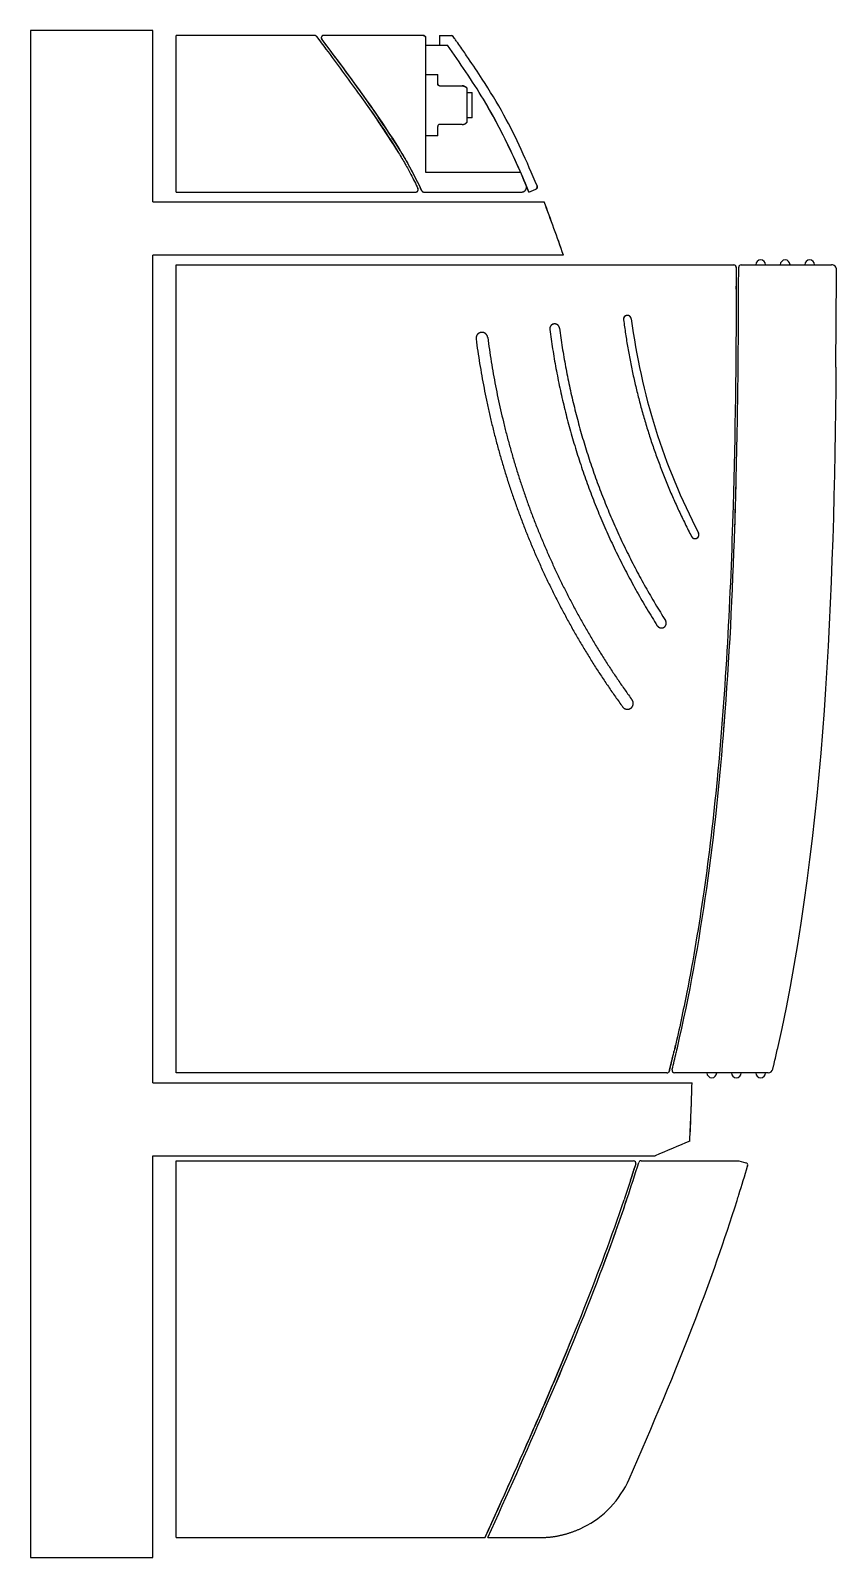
# Model space of a CAD drawing. Header units: inches. Extents: x -115 to 1565, y -604 to 584.
# Drawn here: x 421.5 to 586.3, y -74.9 to 237.1 of the extents above; entities that cross this region are included whole.
import ezdxf

# ---------------------------------------------------------------- set-up
doc = ezdxf.new("R2010")
doc.units = ezdxf.units.IN
doc.header["$LTSCALE"] = 1.21
doc.header["$MEASUREMENT"] = 0
doc.layers.get('0').update_dxf_attribs({"linetype": 'CONTINUOUS'})

msp = doc.modelspace()

# ---------------------------------------------------------------- linework, layer by layer
at = {"color": 7, "linetype": 'Continuous'}
for p, q in [((446.54, 237.09), (421.54, 237.09)), ((421.54, 237.09), (421.54, -74.91)), ((421.54, 237.09), (421.54, -74.91)), ((446.54, 237.09), (421.54, 237.09)), ((446.54, 202.09), (446.54, 237.09)), ((446.54, 202.09), (446.54, 237.09)), ((451.34, 204.09), (451.34, 236.09)), ((479.6, 236.09), (451.34, 236.09)), ((451.34, 204.09), (451.34, 236.09)), ((479.6, 236.09), (451.34, 236.09)), ((480, 235.89), (480.68, 234.98)), ((501.84, 236.09), (481.48, 236.09)), ((501.84, 236.09), (481.48, 236.09)), ((502.34, 208.09), (502.34, 235.59)), ((502.34, 208.09), (502.34, 235.59)), ((502.34, 234.09), (506.77, 234.09)), ((505.17, 236.09), (507.54, 236.09)), ((505.17, 236.09), (505.17, 234.09)), ((505.17, 236.09), (505.17, 234.09)), ((505.17, 236.09), (507.54, 236.09)), ((505.17, 234.09), (506.77, 234.09)), ((502.34, 228.09), (504.79, 228.09)), ((502.34, 225.98), (502.34, 228.09)), ((502.34, 228.09), (504.79, 228.09)), ((502.34, 225.98), (502.34, 228.09)), ((502.34, 228.09), (504.79, 228.09)), ((504.79, 226.19), (504.79, 228.09)), ((504.79, 226.19), (504.79, 228.09)), ((504.79, 226.19), (504.79, 228.09)), ((505.19, 225.79), (509.79, 225.79)), ((505.19, 225.79), (509.79, 225.79)), ((505.19, 225.79), (509.79, 225.79)), ((510.79, 223.54), (510.79, 225.3)), ((510.79, 223.54), (510.79, 225.3)), ((510.79, 218.37), (510.79, 225.3)), ((510.79, 224.43), (511.82, 224.43)), ((510.79, 221.19), (510.79, 222.97)), ((510.79, 221.19), (510.79, 222.97)), ((511.82, 219.24), (511.82, 224.43)), ((510.79, 218.37), (510.79, 219.64)), ((510.79, 218.37), (510.79, 219.64)), ((511.82, 219.24), (510.79, 219.24)), ((502.34, 215.59), (502.34, 216.41)), ((502.34, 215.59), (502.34, 216.41)), ((504.79, 215.59), (502.34, 215.59)), ((504.79, 215.59), (502.34, 215.59)), ((504.79, 215.59), (504.79, 217.49)), ((504.79, 215.59), (504.79, 217.49)), ((504.79, 215.59), (504.79, 217.49)), ((509.79, 217.89), (505.19, 217.89)), ((509.79, 217.89), (505.19, 217.89)), ((509.79, 217.89), (505.19, 217.89)), ((496.56, 212.48), (496.62, 212.39)), ((497.15, 212.48), (497.18, 212.44)), ((521.76, 208.09), (502.34, 208.09)), ((521.76, 208.09), (502.34, 208.09)), ((451.34, 204.09), (500.3, 204.09)), ((451.34, 204.09), (500.3, 204.09)), ((501.96, 204.09), (521.95, 204.09)), ((501.96, 204.09), (521.95, 204.09)), ((522.88, 205.47), (522.87, 205.5)), ((523.46, 204.09), (524.85, 204.66)), ((523.46, 204.09), (524.85, 204.66)), ((446.54, 202.09), (526.57, 202.09)), ((446.54, 202.09), (526.57, 202.09)), ((446.54, 22.09), (446.54, 191.22)), ((530.51, 191.22), (446.54, 191.22)), ((446.54, 22.09), (446.54, 191.22)), ((530.51, 191.22), (446.54, 191.22)), ((451.34, 24.11), (451.34, 189.21)), ((451.34, 189.21), (565.34, 189.21)), ((565.84, 188.71), (565.83, 184.59)), ((565.84, 188.68), (565.84, 188.71)), ((565.84, 188.71), (565.84, 188.68)), ((565.84, 188.68), (565.84, 188.71)), ((565.84, 188.37), (565.84, 188.34)), ((566.33, 184.62), (566.34, 188.71)), ((566.84, 189.21), (585.34, 189.21)), ((586.33, 187.23), (586.34, 188.21)), ((586.33, 187.04), (586.33, 187.23)), ((451.34, 27.86), (451.34, 185.47)), ((565.83, 184.59), (565.83, 184.84)), ((565.83, 184.59), (565.83, 184.21)), ((565.83, 184.34), (565.83, 184.59)), ((565.83, 184.21), (565.83, 184.34)), ((566.33, 184.35), (566.33, 184.62)), ((566.33, 184.21), (566.33, 184.35)), ((586.23, 168.27), (586.33, 187.04)), ((553.22, 28.87), (553.16, 28.61)), ((553.25, 29), (553.22, 28.87)), ((553.25, 29), (553.33, 29.34)), ((553.33, 29.34), (553.25, 29)), ((553.33, 29.34), (553.42, 29.74)), ((553.59, 28.27), (553.72, 28.81)), ((553.72, 28.81), (553.81, 29.22)), ((574.22, 28.81), (574.24, 28.9)), ((552.83, 27.22), (552.95, 27.75)), ((573.34, 24.89), (573.54, 25.77)), ((573.54, 25.77), (573.56, 25.87)), ((573.56, 25.87), (573.6, 26.04)), ((446.54, 22.09), (556.81, 22.09)), ((446.54, 22.09), (556.81, 22.09)), ((551.68, 24.11), (451.34, 24.11)), ((552.2, 24.63), (552.17, 24.49)), ((552.17, 24.52), (552.2, 24.61)), ((552.17, 24.49), (552.17, 24.52)), ((552.74, 24.73), (552.76, 24.83)), ((572.36, 24.11), (553.23, 24.11)), ((446.54, -74.91), (446.54, 7.15)), ((446.54, 7.15), (530.54, 7.15)), ((446.54, 7.15), (549.29, 7.15)), ((446.54, -74.91), (446.54, 7.15)), ((451.34, 6.15), (544.81, 6.15)), ((451.34, -70.85), (451.34, 6.15)), ((545.11, 4.91), (544.99, 4.53)), ((545.23, 5.28), (545.11, 4.91)), ((545.27, 5.41), (545.23, 5.28)), ((545.28, 5.44), (545.27, 5.41)), ((545.3, 5.49), (545.28, 5.44)), ((545.29, 5.48), (545.3, 5.49)), ((546.38, 6.15), (566.38, 6.15)), ((566.38, 6.15), (567.82, 5.73)), ((568.16, 5.1), (568.14, 5.04)), ((544.23, 2.14), (543.08, -1.35)), ((544.23, 2.15), (544.3, 2.35)), ((544.25, 2.21), (544.23, 2.14)), ((544.29, 2.32), (544.25, 2.22)), ((544.36, 2.54), (544.3, 2.35)), ((451.34, -70.85), (451.34, -0.44)), ((543.08, -1.35), (542.92, -1.83)), ((543.39, -1.99), (543.55, -1.51)), ((451.34, -70.85), (514.49, -70.85)), ((451.34, -70.85), (514.49, -70.85)), ((514.49, -70.85), (514.58, -70.65)), ((515.05, -70.85), (525.63, -70.85)), ((515.05, -70.85), (525.63, -70.85)), ((421.54, -74.91), (446.54, -74.91)), ((421.54, -74.91), (446.54, -74.91))]:
    msp.add_line(p, q, dxfattribs=at)
for centre, radius, start, end in [((479.6, 235.59), 0.5, 36.968, 90), ((481.48, 235.59), 0.5, 90, 216.9121), ((501.84, 235.59), 0.5, 0, 90), ((507.54, 235.59), 0.5, 35.3497, 90), ((505.19, 226.19), 0.4, 180, 270), ((509.79, 224.52), 1.27, 38.0567, 90), ((340.16, 114.28), 185.2, 33.467, 34.7183), ((338.64, 113.2), 186.56, 33.5861, 34.5009), ((365.86, 131.34), 153.85, 33.2038, 33.5691), ((383.18, 142.64), 133.17, 32.4072, 33.2132), ((370.04, 134.09), 149.34, 33.0724, 33.4483), ((386.3, 144.65), 129.96, 32.2567, 33.0817), ((505.19, 217.49), 0.4, 90, 180), ((509.79, 219.16), 1.27, 270, 321.9433), ((399.9, 153.27), 113.36, 31.6411, 32.4037), ((397.18, 151.54), 117.08, 32.0559, 32.2451), ((404.61, 156.18), 108.32, 31.4597, 32.0633), ((407.21, 157.79), 104.76, 31.4716, 31.6328), ((409.82, 159.39), 101.7, 31.2954, 31.4097), ((409.59, 159.23), 102.48, 31.3024, 31.458), ((265.76, 97.77), 278.76, 22.7293, 23.3129), ((265.76, 97.77), 278.76, 22.7293, 23.3129), ((248.54, 90.06), 297.63, 22.8232, 23.3636), ((500.3, 204.59), 0.5, 270, 25.6721), ((404.64, 158.6), 107.14, 25.2907, 25.6746), ((501.96, 204.59), 0.5, 205.2942, 270), ((521.95, 205.09), 1, 270, 22.752), ((92.42, 24.21), 467.07, 22.651, 22.8358), ((524.65, 205.12), 0.5, 292.6563, 22.7105), ((81.77, 34.81), 475.21, 19.2163, 20.6103), ((565.34, 188.71), 0.5, 359.9926, 90), ((566.84, 188.71), 0.5, 90, 179.9827), ((570.84, 189.21), 1, 0, 180), ((575.84, 189.21), 1, 0, 180), ((580.84, 189.21), 1, 0, 180), ((585.34, 188.21), 1, 359.9754, 90), ((543.59, 178.07), 0.8, 7.392, 187.392), ((674.62, 195.07), 131.33, 187.392, 207.4949), ((-690.03, 176.74), 1256.26, 358.11447, 358.55848), ((557.41, 134.07), 0.8, 207.4949, 27.4949), ((-121.38, 148.92), 686.88, 355.46877, 355.63768), ((225.5, 105.3), 337.01, 346.1851, 346.7868), ((224.41, 105.55), 337.63, 346.6765, 346.8261), ((224.42, 105.55), 337.63, 346.6735, 346.8274), ((221.56, 106.22), 361.06, 347.1685, 347.6201), ((225.82, 105.22), 336.18, 346.1057, 346.6768), ((225.97, 105.18), 336.03, 346.1056, 346.5839), ((225.79, 105.23), 336.21, 346.1302, 346.6737), ((226.17, 105.13), 335.82, 346.1272, 346.4237), ((225.3, 105.34), 336.72, 346.4237, 346.6735), ((551.68, 24.61), 0.5, 269.9999, 346.1054), ((553.23, 24.61), 0.5, 166.1685, 270), ((81.77, 34.81), 475.21, 357.0254, 358.4661), ((560.84, 24.11), 1, 180, 0), ((565.84, 24.11), 1, 180, 0), ((570.84, 24.11), 1, 180, 0), ((572.36, 25.11), 1, 269.9996, 346.9787), ((653.96, -229.28), 258.56, 112.1818, 113.881), ((203.77, 112.23), 358.31, 341.4927, 342.7198), ((207.95, 110.96), 353.45, 342.0813, 342.5391), ((208.08, 110.92), 353.31, 342.0978, 342.5391), ((208.4, 110.82), 352.98, 342.1358, 342.5395), ((207.88, 110.99), 353.53, 342.1359, 342.4742), ((544.81, 5.64), 0.507, 343.5671, 89.5794), ((546.38, 5.64), 0.5, 90, 162.7254), ((219.95, 107.16), 362.86, 342.693, 343.6543), ((567.68, 5.25), 0.5, 343.6667, 73.747), ((212.61, 109.43), 370.54, 342.5034, 342.6954), ((525.63, -50.85), 20, 296.5417, 336.3022)]:
    msp.add_arc(centre, radius, start, end, dxfattribs=at)
for points, knots in [([(480, 235.89), (479.99, 235.89), (479.98, 235.91), (479.96, 235.93), (479.94, 235.95), (479.92, 235.97), (479.9, 235.99), (479.88, 236), (479.85, 236.02), (479.82, 236.03), (479.8, 236.05), (479.77, 236.06), (479.74, 236.06), (479.71, 236.07), (479.69, 236.08), (479.66, 236.08), (479.63, 236.08), (479.61, 236.09), (479.6, 236.09)], [0, 0, 0, 0, 0.0280766, 0.0564818, 0.085175, 0.1141127, 0.1432489, 0.1725359, 0.2019242, 0.2313634, 0.2608027, 0.290191, 0.3194779, 0.3486141, 0.3775518, 0.406245, 0.4346503, 0.4627268, 0.4627268, 0.4627268, 0.4627268]), ([(480, 235.89), (480.65, 235.02), (483.53, 231.18), (487.28, 226.11), (491.06, 220.81), (493.85, 216.76), (496.18, 213.16), (498.12, 209.87), (499.45, 207.45), (500.29, 205.76), (500.75, 204.8)], [0, 0, 0, 0, 3.256811, 14.397807, 18.901379, 22.801275, 29.133153, 31.775095, 34.238467, 37.43236, 37.43236, 37.43236, 37.43236]), ([(480.68, 234.98), (481.1, 234.42), (483.76, 230.88), (487.28, 226.11), (490.72, 221.28), (491.98, 219.46), (492.39, 218.87)], [0, 0, 0, 0, 2.129234, 13.27023, 17.773802, 19.917349, 19.917349, 19.917349, 19.917349]), ([(481.48, 236.09), (481.47, 236.09), (481.45, 236.08), (481.42, 236.08), (481.4, 236.08), (481.39, 236.08), (481.37, 236.07), (481.36, 236.07), (481.34, 236.07), (481.33, 236.06), (481.31, 236.06), (481.3, 236.05), (481.28, 236.04), (481.27, 236.04), (481.25, 236.03), (481.23, 236.02), (481.22, 236.01), (481.2, 236), (481.19, 235.99), (481.17, 235.98), (481.16, 235.97), (481.15, 235.96), (481.13, 235.95), (481.12, 235.93), (481.11, 235.92), (481.09, 235.9), (481.08, 235.89), (481.07, 235.87), (481.06, 235.86), (481.05, 235.84), (481.04, 235.83), (481.03, 235.81), (481.02, 235.79), (481.01, 235.77), (481.01, 235.76), (481, 235.74), (481, 235.72), (480.99, 235.7), (480.99, 235.68), (480.98, 235.66), (480.98, 235.64), (480.98, 235.63), (480.98, 235.61), (480.98, 235.59), (480.98, 235.57), (480.98, 235.55), (480.98, 235.53), (480.98, 235.52), (480.98, 235.5), (480.99, 235.48), (480.99, 235.47), (481, 235.45), (481, 235.43), (481.01, 235.42), (481.01, 235.4), (481.02, 235.39), (481.02, 235.37), (481.03, 235.36), (481.04, 235.35), (481.05, 235.33), (481.06, 235.31), (481.07, 235.29), (481.08, 235.28)], [0, 0, 0, 0, 0.028436, 0.057841, 0.072908, 0.088216, 0.103763, 0.119546, 0.135564, 0.151814, 0.168291, 0.184991, 0.20191, 0.219041, 0.236379, 0.253917, 0.271647, 0.289561, 0.30765, 0.325905, 0.344316, 0.362872, 0.381562, 0.400375, 0.419297, 0.438317, 0.457421, 0.476596, 0.495828, 0.515103, 0.534406, 0.553724, 0.573042, 0.592345, 0.61162, 0.630852, 0.650027, 0.669131, 0.68815, 0.707073, 0.725885, 0.744575, 0.763132, 0.781543, 0.799798, 0.817887, 0.835801, 0.853531, 0.871069, 0.888407, 0.905538, 0.922457, 0.939157, 0.955634, 0.971883, 0.987902, 1.003685, 1.019232, 1.03454, 1.049606, 1.079012, 1.107448, 1.107448, 1.107448, 1.107448]), ([(481.08, 235.28), (485.54, 229.35), (491.02, 222.02), (496.77, 213.17), (499.27, 208.9), (500.74, 206.01), (501.51, 204.37)], [0, 0, 0, 0, 22.277829, 27.410462, 31.673697, 37.116382, 37.116382, 37.116382, 37.116382]), ([(501.84, 236.09), (501.84, 236.09), (501.86, 236.08), (501.88, 236.08), (501.9, 236.08), (501.93, 236.08), (501.95, 236.07), (501.97, 236.07), (502, 236.06), (502.02, 236.05), (502.04, 236.04), (502.07, 236.03), (502.09, 236.02), (502.11, 236), (502.13, 235.99), (502.15, 235.97), (502.17, 235.96), (502.19, 235.94), (502.21, 235.92), (502.22, 235.9), (502.24, 235.88), (502.25, 235.86), (502.27, 235.84), (502.28, 235.81), (502.29, 235.79), (502.3, 235.77), (502.31, 235.75), (502.32, 235.72), (502.32, 235.7), (502.33, 235.68), (502.33, 235.65), (502.33, 235.63), (502.34, 235.61), (502.34, 235.59), (502.34, 235.59)], [0, 0, 0, 0, 0.0222957, 0.0449841, 0.0680518, 0.0914832, 0.1152607, 0.1393646, 0.1637729, 0.188462, 0.2134061, 0.2385777, 0.2639476, 0.2894852, 0.3151586, 0.3409347, 0.3667797, 0.3926594, 0.4185391, 0.4443841, 0.4701602, 0.4958336, 0.5213712, 0.5467411, 0.5719127, 0.5968568, 0.6215459, 0.6459542, 0.6700581, 0.6938355, 0.717267, 0.7403347, 0.7630231, 0.7853188, 0.7853188, 0.7853188, 0.7853188]), ([(523.46, 204.09), (520.75, 210.58), (515.88, 221.04), (509.33, 230.47), (506.77, 234.09)], [0, 0, 0, 0, 21.115866, 34.403288, 34.403288, 34.403288, 34.403288]), ([(521.77, 208.09), (519.55, 213.22), (515.04, 222.22), (509.33, 230.47), (506.77, 234.09)], [0, 0, 0, 0, 16.77886, 30.066282, 30.066282, 30.066282, 30.066282]), ([(507.54, 236.09), (507.55, 236.09), (507.57, 236.08), (507.6, 236.08), (507.63, 236.08), (507.66, 236.07), (507.69, 236.06), (507.72, 236.05), (507.74, 236.04), (507.77, 236.03), (507.8, 236.01), (507.82, 236), (507.85, 235.98), (507.87, 235.96), (507.89, 235.94), (507.91, 235.92), (507.93, 235.9), (507.94, 235.88), (507.95, 235.87)], [0, 0, 0, 0, 0.0288794, 0.0581178, 0.0876712, 0.1174923, 0.147531, 0.177735, 0.2080503, 0.2384215, 0.2687927, 0.2991079, 0.329312, 0.3593507, 0.3891717, 0.4187251, 0.4479635, 0.4768429, 0.4768429, 0.4768429, 0.4768429]), ([(525.11, 205.32), (524.07, 207.81), (521.98, 212.72), (518.32, 220.06), (514.58, 226.2), (511.53, 230.75), (509.77, 233.3), (508.81, 234.66), (508.28, 235.4), (508.04, 235.74), (507.95, 235.87)], [0, 0, 0, 0, 8.112203, 15.989092, 24.601575, 29.644241, 32.429386, 33.897929, 34.649861, 35.143446, 35.143446, 35.143446, 35.143446]), ([(525.11, 205.32), (524.07, 207.81), (521.98, 212.72), (518.32, 220.06), (514.58, 226.2), (511.53, 230.75), (509.77, 233.3), (508.81, 234.66), (508.28, 235.4), (508.04, 235.74), (507.95, 235.87)], [0, 0, 0, 0, 8.112203, 15.989092, 24.601575, 29.644241, 32.429386, 33.897929, 34.649861, 35.143446, 35.143446, 35.143446, 35.143446]), ([(505.19, 225.79), (505.18, 225.79), (505.17, 225.79), (505.15, 225.79), (505.13, 225.79), (505.11, 225.79), (505.09, 225.8), (505.08, 225.8), (505.06, 225.81), (505.04, 225.81), (505.02, 225.82), (505, 225.83), (504.98, 225.84), (504.97, 225.85), (504.95, 225.86), (504.93, 225.87), (504.92, 225.89), (504.9, 225.9), (504.89, 225.92), (504.88, 225.93), (504.86, 225.95), (504.85, 225.97), (504.84, 225.98), (504.83, 226), (504.82, 226.02), (504.81, 226.04), (504.81, 226.06), (504.8, 226.07), (504.8, 226.09), (504.79, 226.11), (504.79, 226.13), (504.79, 226.15), (504.79, 226.17), (504.79, 226.18), (504.79, 226.19)], [0, 0, 0, 0, 0.0178365, 0.0359873, 0.0544414, 0.0731866, 0.0922086, 0.1114917, 0.1310183, 0.1507696, 0.1707249, 0.1908622, 0.2111581, 0.2315882, 0.2521269, 0.2727477, 0.2934238, 0.3141275, 0.3348313, 0.3555073, 0.3761282, 0.3966668, 0.4170969, 0.4373929, 0.4575301, 0.4774854, 0.4972367, 0.5167634, 0.5360464, 0.5550684, 0.5738136, 0.5922678, 0.6104185, 0.628255, 0.628255, 0.628255, 0.628255]), ([(505.19, 225.79), (505.18, 225.79), (505.17, 225.79), (505.15, 225.79), (505.13, 225.79), (505.11, 225.79), (505.09, 225.8), (505.08, 225.8), (505.06, 225.81), (505.04, 225.81), (505.02, 225.82), (505, 225.83), (504.98, 225.84), (504.97, 225.85), (504.95, 225.86), (504.93, 225.87), (504.92, 225.89), (504.9, 225.9), (504.89, 225.92), (504.88, 225.93), (504.86, 225.95), (504.85, 225.97), (504.84, 225.98), (504.83, 226), (504.82, 226.02), (504.81, 226.04), (504.81, 226.06), (504.8, 226.07), (504.8, 226.09), (504.79, 226.11), (504.79, 226.13), (504.79, 226.15), (504.79, 226.17), (504.79, 226.18), (504.79, 226.19)], [0, 0, 0, 0, 0.0178365, 0.0359873, 0.0544414, 0.0731866, 0.0922086, 0.1114917, 0.1310183, 0.1507696, 0.1707249, 0.1908622, 0.2111581, 0.2315882, 0.2521269, 0.2727477, 0.2934238, 0.3141275, 0.3348313, 0.3555073, 0.3761282, 0.3966668, 0.4170969, 0.4373929, 0.4575301, 0.4774854, 0.4972367, 0.5167634, 0.5360464, 0.5550684, 0.5738136, 0.5922678, 0.6104185, 0.628255, 0.628255, 0.628255, 0.628255]), ([(509.79, 225.79), (509.8, 225.79), (509.82, 225.78), (509.86, 225.78), (509.89, 225.78), (509.93, 225.78), (509.96, 225.77), (510, 225.77), (510.03, 225.76), (510.07, 225.75), (510.1, 225.74), (510.14, 225.74), (510.17, 225.72), (510.21, 225.71), (510.24, 225.7), (510.28, 225.69), (510.31, 225.67), (510.34, 225.66), (510.37, 225.64), (510.41, 225.62), (510.44, 225.6), (510.47, 225.59), (510.5, 225.57), (510.53, 225.54), (510.56, 225.52), (510.59, 225.5), (510.61, 225.48), (510.64, 225.45), (510.67, 225.43), (510.69, 225.4), (510.72, 225.38), (510.74, 225.35), (510.76, 225.33), (510.78, 225.31), (510.79, 225.3)], [0, 0, 0, 0, 0.034867, 0.069943, 0.105214, 0.140671, 0.176299, 0.212087, 0.24802, 0.284086, 0.320271, 0.356559, 0.392938, 0.429392, 0.465906, 0.502465, 0.539055, 0.575661, 0.612266, 0.648856, 0.685415, 0.72193, 0.758383, 0.794762, 0.83105, 0.867235, 0.903301, 0.939234, 0.975022, 1.01065, 1.046107, 1.081379, 1.116454, 1.151321, 1.151321, 1.151321, 1.151321]), ([(509.79, 225.79), (509.8, 225.79), (509.82, 225.78), (509.86, 225.78), (509.89, 225.78), (509.93, 225.78), (509.96, 225.77), (510, 225.77), (510.03, 225.76), (510.07, 225.75), (510.1, 225.74), (510.14, 225.74), (510.17, 225.72), (510.21, 225.71), (510.24, 225.7), (510.28, 225.69), (510.31, 225.67), (510.34, 225.66), (510.37, 225.64), (510.41, 225.62), (510.44, 225.6), (510.47, 225.59), (510.5, 225.57), (510.53, 225.54), (510.56, 225.52), (510.59, 225.5), (510.61, 225.48), (510.64, 225.45), (510.67, 225.43), (510.69, 225.4), (510.72, 225.38), (510.74, 225.35), (510.76, 225.33), (510.78, 225.31), (510.79, 225.3)], [0, 0, 0, 0, 0.034867, 0.069943, 0.105214, 0.140671, 0.176299, 0.212087, 0.24802, 0.284086, 0.320271, 0.356559, 0.392938, 0.429392, 0.465906, 0.502465, 0.539055, 0.575661, 0.612266, 0.648856, 0.685415, 0.72193, 0.758383, 0.794762, 0.83105, 0.867235, 0.903301, 0.939234, 0.975022, 1.01065, 1.046107, 1.081379, 1.116454, 1.151321, 1.151321, 1.151321, 1.151321]), ([(505.19, 217.89), (505.18, 217.89), (505.17, 217.88), (505.15, 217.88), (505.13, 217.88), (505.11, 217.88), (505.09, 217.87), (505.08, 217.87), (505.06, 217.86), (505.04, 217.86), (505.02, 217.85), (505, 217.84), (504.98, 217.83), (504.97, 217.82), (504.95, 217.81), (504.93, 217.8), (504.92, 217.78), (504.9, 217.77), (504.89, 217.75), (504.88, 217.74), (504.86, 217.72), (504.85, 217.7), (504.84, 217.69), (504.83, 217.67), (504.82, 217.65), (504.81, 217.63), (504.81, 217.61), (504.8, 217.6), (504.8, 217.58), (504.79, 217.56), (504.79, 217.54), (504.79, 217.52), (504.79, 217.5), (504.79, 217.49), (504.79, 217.49)], [0, 0, 0, 0, 0.0178365, 0.0359873, 0.0544414, 0.0731866, 0.0922086, 0.1114917, 0.1310183, 0.1507696, 0.1707249, 0.1908622, 0.2111581, 0.2315882, 0.2521269, 0.2727477, 0.2934238, 0.3141275, 0.3348313, 0.3555073, 0.3761282, 0.3966668, 0.4170969, 0.4373929, 0.4575301, 0.4774854, 0.4972367, 0.5167634, 0.5360464, 0.5550684, 0.5738136, 0.5922678, 0.6104185, 0.628255, 0.628255, 0.628255, 0.628255]), ([(505.19, 217.89), (505.18, 217.89), (505.17, 217.88), (505.15, 217.88), (505.13, 217.88), (505.11, 217.88), (505.09, 217.87), (505.08, 217.87), (505.06, 217.86), (505.04, 217.86), (505.02, 217.85), (505, 217.84), (504.98, 217.83), (504.97, 217.82), (504.95, 217.81), (504.93, 217.8), (504.92, 217.78), (504.9, 217.77), (504.89, 217.75), (504.88, 217.74), (504.86, 217.72), (504.85, 217.7), (504.84, 217.69), (504.83, 217.67), (504.82, 217.65), (504.81, 217.63), (504.81, 217.61), (504.8, 217.6), (504.8, 217.58), (504.79, 217.56), (504.79, 217.54), (504.79, 217.52), (504.79, 217.5), (504.79, 217.49), (504.79, 217.49)], [0, 0, 0, 0, 0.0178365, 0.0359873, 0.0544414, 0.0731866, 0.0922086, 0.1114917, 0.1310183, 0.1507696, 0.1707249, 0.1908622, 0.2111581, 0.2315882, 0.2521269, 0.2727477, 0.2934238, 0.3141275, 0.3348313, 0.3555073, 0.3761282, 0.3966668, 0.4170969, 0.4373929, 0.4575301, 0.4774854, 0.4972367, 0.5167634, 0.5360464, 0.5550684, 0.5738136, 0.5922678, 0.6104185, 0.628255, 0.628255, 0.628255, 0.628255]), ([(509.79, 217.89), (509.8, 217.89), (509.82, 217.89), (509.86, 217.89), (509.89, 217.89), (509.93, 217.89), (509.96, 217.9), (510, 217.9), (510.03, 217.91), (510.07, 217.92), (510.1, 217.93), (510.14, 217.93), (510.17, 217.95), (510.21, 217.96), (510.24, 217.97), (510.28, 217.98), (510.31, 218), (510.34, 218.01), (510.37, 218.03), (510.41, 218.05), (510.44, 218.07), (510.47, 218.08), (510.5, 218.1), (510.53, 218.13), (510.56, 218.15), (510.59, 218.17), (510.61, 218.19), (510.64, 218.22), (510.67, 218.24), (510.69, 218.27), (510.72, 218.29), (510.74, 218.32), (510.76, 218.34), (510.78, 218.36), (510.79, 218.37)], [0, 0, 0, 0, 0.034867, 0.069943, 0.105214, 0.140671, 0.176299, 0.212087, 0.24802, 0.284086, 0.320271, 0.356559, 0.392938, 0.429392, 0.465906, 0.502465, 0.539055, 0.575661, 0.612266, 0.648856, 0.685415, 0.72193, 0.758383, 0.794762, 0.83105, 0.867235, 0.903301, 0.939234, 0.975022, 1.01065, 1.046107, 1.081379, 1.116454, 1.151321, 1.151321, 1.151321, 1.151321]), ([(509.79, 217.89), (509.8, 217.89), (509.82, 217.89), (509.86, 217.89), (509.89, 217.89), (509.93, 217.89), (509.96, 217.9), (510, 217.9), (510.03, 217.91), (510.07, 217.92), (510.1, 217.93), (510.14, 217.93), (510.17, 217.95), (510.21, 217.96), (510.24, 217.97), (510.28, 217.98), (510.31, 218), (510.34, 218.01), (510.37, 218.03), (510.41, 218.05), (510.44, 218.07), (510.47, 218.08), (510.5, 218.1), (510.53, 218.13), (510.56, 218.15), (510.59, 218.17), (510.61, 218.19), (510.64, 218.22), (510.67, 218.24), (510.69, 218.27), (510.72, 218.29), (510.74, 218.32), (510.76, 218.34), (510.78, 218.36), (510.79, 218.37)], [0, 0, 0, 0, 0.034867, 0.069943, 0.105214, 0.140671, 0.176299, 0.212087, 0.24802, 0.284086, 0.320271, 0.356559, 0.392938, 0.429392, 0.465906, 0.502465, 0.539055, 0.575661, 0.612266, 0.648856, 0.685415, 0.72193, 0.758383, 0.794762, 0.83105, 0.867235, 0.903301, 0.939234, 0.975022, 1.01065, 1.046107, 1.081379, 1.116454, 1.151321, 1.151321, 1.151321, 1.151321]), ([(496.73, 212.21), (496.75, 212.17), (497.23, 211.38), (498.12, 209.87), (499.45, 207.45), (500.29, 205.76), (500.75, 204.8)], [0, 0, 0, 0, 0.13857, 2.780512, 5.243884, 8.437776, 8.437776, 8.437776, 8.437776]), ([(497.18, 212.44), (497.82, 211.38), (499.24, 208.94), (500.52, 206.44), (501.2, 205.02)], [0, 0, 0, 0, 3.715251, 8.440392, 8.440392, 8.440392, 8.440392]), ([(500.3, 204.09), (500.31, 204.09), (500.33, 204.09), (500.36, 204.09), (500.38, 204.09), (500.41, 204.1), (500.44, 204.1), (500.47, 204.11), (500.5, 204.13), (500.53, 204.14), (500.56, 204.15), (500.58, 204.17), (500.61, 204.19), (500.64, 204.21), (500.66, 204.24), (500.68, 204.26), (500.71, 204.29), (500.72, 204.32), (500.74, 204.35), (500.76, 204.38), (500.77, 204.41), (500.78, 204.44), (500.79, 204.48), (500.8, 204.51), (500.8, 204.54), (500.8, 204.57), (500.8, 204.61), (500.8, 204.64), (500.79, 204.67), (500.79, 204.7), (500.78, 204.72), (500.77, 204.75), (500.76, 204.78), (500.76, 204.79), (500.75, 204.8)], [0, 0, 0, 0, 0.026837, 0.05444, 0.082801, 0.111902, 0.141721, 0.172232, 0.203398, 0.23518, 0.26753, 0.300394, 0.33371, 0.367415, 0.401436, 0.435698, 0.470123, 0.50463, 0.539137, 0.573562, 0.607824, 0.641845, 0.675549, 0.708866, 0.741729, 0.774079, 0.805861, 0.837028, 0.867538, 0.897358, 0.926459, 0.954819, 0.982423, 1.009259, 1.009259, 1.009259, 1.009259]), ([(501.51, 204.37), (501.51, 204.37), (501.52, 204.36), (501.53, 204.34), (501.53, 204.33), (501.54, 204.31), (501.55, 204.3), (501.56, 204.28), (501.57, 204.27), (501.59, 204.26), (501.6, 204.24), (501.61, 204.23), (501.62, 204.22), (501.64, 204.21), (501.65, 204.19), (501.67, 204.18), (501.68, 204.17), (501.7, 204.16), (501.71, 204.15), (501.73, 204.14), (501.74, 204.14), (501.76, 204.13), (501.78, 204.12), (501.79, 204.11), (501.81, 204.11), (501.83, 204.1), (501.84, 204.1), (501.86, 204.1), (501.88, 204.09), (501.89, 204.09), (501.91, 204.09), (501.93, 204.09), (501.95, 204.09), (501.96, 204.09), (501.96, 204.09)], [0, 0, 0, 0, 0.016802, 0.033759, 0.0508632, 0.0681064, 0.0854799, 0.1029746, 0.120581, 0.1382891, 0.1560887, 0.173969, 0.1919192, 0.2099279, 0.2279838, 0.2460752, 0.2641904, 0.2823174, 0.3004445, 0.3185597, 0.3366511, 0.354707, 0.3727157, 0.3906659, 0.4085462, 0.4263457, 0.4440539, 0.4616603, 0.479155, 0.4965285, 0.5137717, 0.5308759, 0.5478329, 0.5646349, 0.5646349, 0.5646349, 0.5646349]), ([(521.95, 204.09), (521.96, 204.09), (521.98, 204.09), (522.01, 204.09), (522.03, 204.09), (522.06, 204.09), (522.09, 204.09), (522.11, 204.1), (522.14, 204.1), (522.17, 204.11), (522.2, 204.12), (522.23, 204.12), (522.26, 204.13), (522.28, 204.14), (522.31, 204.15), (522.34, 204.16), (522.37, 204.18), (522.4, 204.19), (522.42, 204.2), (522.45, 204.22), (522.48, 204.24), (522.51, 204.25), (522.53, 204.27), (522.56, 204.29), (522.58, 204.31), (522.61, 204.33), (522.63, 204.35), (522.66, 204.38), (522.68, 204.4), (522.7, 204.43), (522.73, 204.45), (522.75, 204.48), (522.77, 204.5), (522.79, 204.53), (522.8, 204.56), (522.82, 204.59), (522.84, 204.62), (522.85, 204.65), (522.87, 204.68), (522.88, 204.71), (522.89, 204.74), (522.9, 204.77), (522.91, 204.8), (522.92, 204.83), (522.93, 204.86), (522.93, 204.9), (522.94, 204.93), (522.94, 204.96), (522.95, 204.99), (522.95, 205.02), (522.95, 205.05), (522.95, 205.08), (522.95, 205.11), (522.95, 205.14), (522.95, 205.17), (522.95, 205.2), (522.94, 205.23), (522.94, 205.26), (522.93, 205.29), (522.92, 205.32), (522.92, 205.34), (522.91, 205.37), (522.9, 205.4), (522.89, 205.42), (522.88, 205.45), (522.88, 205.46), (522.87, 205.47)], [0, 0, 0, 0, 0.026202, 0.052765, 0.079688, 0.106967, 0.1346, 0.162582, 0.19091, 0.219577, 0.248579, 0.277908, 0.307558, 0.33752, 0.367785, 0.398345, 0.429189, 0.460307, 0.491685, 0.523314, 0.555178, 0.587265, 0.61956, 0.652049, 0.684715, 0.717543, 0.750516, 0.783617, 0.816828, 0.850132, 0.88351, 0.916945, 0.950417, 0.983907, 1.017398, 1.05087, 1.084304, 1.117683, 1.150986, 1.184198, 1.217299, 1.250271, 1.283099, 1.315766, 1.348254, 1.380549, 1.412636, 1.444501, 1.476129, 1.507508, 1.538625, 1.569469, 1.600029, 1.630295, 1.660257, 1.689907, 1.719236, 1.748237, 1.776905, 1.805232, 1.833215, 1.860847, 1.888127, 1.915049, 1.941613, 1.967815, 1.967815, 1.967815, 1.967815]), ([(525.12, 205.32), (525.12, 205.31), (525.12, 205.3), (525.13, 205.27), (525.14, 205.25), (525.14, 205.23), (525.15, 205.21), (525.15, 205.18), (525.15, 205.16), (525.15, 205.13), (525.15, 205.11), (525.15, 205.08), (525.15, 205.06), (525.15, 205.03), (525.14, 205.01), (525.13, 204.98), (525.13, 204.96), (525.12, 204.93), (525.11, 204.91), (525.09, 204.89), (525.08, 204.86), (525.07, 204.84), (525.05, 204.82), (525.04, 204.8), (525.02, 204.78), (525, 204.77), (524.98, 204.75), (524.97, 204.73), (524.95, 204.72), (524.93, 204.71), (524.91, 204.69), (524.89, 204.68), (524.87, 204.67), (524.85, 204.67), (524.85, 204.66)], [0, 0, 0, 0, 0.0223064, 0.0450063, 0.0680861, 0.0915302, 0.115321, 0.1394387, 0.1638615, 0.1885656, 0.2135252, 0.2387127, 0.2640989, 0.2896531, 0.3153433, 0.3411365, 0.3669987, 0.3928957, 0.4187927, 0.444655, 0.4704481, 0.4961384, 0.5216926, 0.5470788, 0.5722663, 0.5972258, 0.6219299, 0.6463527, 0.6704704, 0.6942612, 0.7177054, 0.7407851, 0.763485, 0.7857914, 0.7857914, 0.7857914, 0.7857914]), ([(565.83, 184.21), (565.8, 169.46), (565.39, 136.05), (563.33, 94.94), (559.49, 61.84), (556.44, 43.6), (554.19, 33.07), (553.33, 29.34)], [0, 0, 0, 0, 44.258806, 100.234109, 123.367401, 144.191384, 155.678993, 155.678993, 155.678993, 155.678993]), ([(553.81, 29.22), (556.3, 39.97), (560.25, 61.92), (563.89, 97.45), (565.91, 138.31), (566.29, 167.98), (566.33, 184.21)], [0, 0, 0, 0, 33.098031, 66.788211, 107.090911, 155.79064, 155.79064, 155.79064, 155.79064]), ([(544.38, 178.17), (544.38, 178.18), (544.38, 178.2), (544.37, 178.22), (544.37, 178.25), (544.36, 178.28), (544.35, 178.31), (544.34, 178.33), (544.33, 178.36), (544.32, 178.39), (544.31, 178.42), (544.29, 178.45), (544.27, 178.48), (544.25, 178.51), (544.23, 178.54), (544.21, 178.57), (544.19, 178.6), (544.16, 178.63), (544.13, 178.66), (544.1, 178.69), (544.07, 178.71), (544.03, 178.74), (543.99, 178.76), (543.95, 178.78), (543.91, 178.8), (543.87, 178.82), (543.82, 178.84), (543.78, 178.85), (543.73, 178.86), (543.68, 178.87), (543.63, 178.87), (543.58, 178.87), (543.53, 178.87), (543.48, 178.86), (543.43, 178.86), (543.39, 178.85), (543.34, 178.83), (543.29, 178.81), (543.25, 178.8), (543.2, 178.77), (543.16, 178.75), (543.12, 178.72), (543.09, 178.69), (543.05, 178.66), (543.02, 178.63), (542.99, 178.6), (542.96, 178.57), (542.93, 178.53), (542.91, 178.5), (542.89, 178.46), (542.87, 178.43), (542.86, 178.4), (542.84, 178.36), (542.83, 178.33), (542.82, 178.29), (542.81, 178.26), (542.8, 178.23), (542.8, 178.19), (542.79, 178.16), (542.79, 178.13), (542.79, 178.1), (542.79, 178.07), (542.79, 178.05), (542.79, 178.02), (542.79, 177.99), (542.79, 177.98), (542.79, 177.97)], [0, 0, 0, 0, 0.025394, 0.051593, 0.078622, 0.106504, 0.135264, 0.164922, 0.195502, 0.227023, 0.259504, 0.292961, 0.327407, 0.362856, 0.399314, 0.436785, 0.47527, 0.514764, 0.555258, 0.596735, 0.639174, 0.682548, 0.726822, 0.771954, 0.817895, 0.864591, 0.911977, 0.959986, 1.00854, 1.057559, 1.106957, 1.156641, 1.20652, 1.256495, 1.306471, 1.356349, 1.406034, 1.455431, 1.50445, 1.553005, 1.601013, 1.6484, 1.695095, 1.741037, 1.786169, 1.830442, 1.873816, 1.916256, 1.957733, 1.998226, 2.03772, 2.076206, 2.113677, 2.150135, 2.185583, 2.22003, 2.253487, 2.285967, 2.317488, 2.348068, 2.377727, 2.406486, 2.434369, 2.461398, 2.487597, 2.512991, 2.512991, 2.512991, 2.512991]), ([(542.79, 177.97), (542.86, 177.49), (542.99, 176.53), (543.2, 175.09), (543.42, 173.66), (543.66, 172.22), (543.92, 170.79), (544.2, 169.36), (544.49, 167.93), (544.79, 166.51), (545.11, 165.08), (545.45, 163.66), (545.8, 162.25), (546.17, 160.83), (546.55, 159.42), (546.95, 158.02), (547.37, 156.62), (547.8, 155.22), (548.24, 153.83), (548.71, 152.44), (549.18, 151.06), (549.67, 149.69), (550.18, 148.32), (550.7, 146.95), (551.24, 145.6), (551.79, 144.24), (552.35, 142.9), (552.93, 141.56), (553.52, 140.23), (554.13, 138.91), (554.75, 137.6), (555.39, 136.29), (556.04, 134.99), (556.48, 134.13), (556.7, 133.7)], [0, 0, 0, 0, 1.45071, 2.902726, 4.355963, 5.810337, 7.265761, 8.722149, 10.179414, 11.637471, 13.09623, 14.555606, 16.015511, 17.475856, 18.936554, 20.397516, 21.858655, 23.319883, 24.78111, 26.242249, 27.703212, 29.16391, 30.624255, 32.08416, 33.543535, 35.002295, 36.460351, 37.917617, 39.374005, 40.829429, 42.283802, 43.73704, 45.189056, 46.639766, 46.639766, 46.639766, 46.639766]), ([(515.03, 174.37), (515.02, 174.38), (515.02, 174.4), (515.01, 174.44), (515.01, 174.48), (515, 174.52), (514.98, 174.56), (514.97, 174.61), (514.95, 174.65), (514.94, 174.69), (514.91, 174.74), (514.89, 174.78), (514.87, 174.83), (514.84, 174.87), (514.81, 174.92), (514.78, 174.95), (514.75, 174.98), (514.74, 175.01), (514.72, 175.03), (514.7, 175.05), (514.67, 175.07), (514.65, 175.09), (514.63, 175.11), (514.61, 175.13), (514.58, 175.15), (514.56, 175.17), (514.53, 175.19), (514.5, 175.21), (514.47, 175.23), (514.45, 175.24), (514.42, 175.26), (514.39, 175.28), (514.36, 175.29), (514.32, 175.31), (514.29, 175.32), (514.26, 175.33), (514.23, 175.35), (514.19, 175.36), (514.16, 175.37), (514.12, 175.38), (514.09, 175.38), (514.05, 175.39), (514.02, 175.4), (513.98, 175.4), (513.94, 175.41), (513.91, 175.41), (513.87, 175.41), (513.83, 175.41), (513.79, 175.41), (513.76, 175.41), (513.72, 175.41), (513.68, 175.4), (513.64, 175.4), (513.61, 175.39), (513.57, 175.38), (513.53, 175.37), (513.5, 175.36), (513.46, 175.35), (513.43, 175.34), (513.39, 175.33), (513.36, 175.31), (513.33, 175.3), (513.29, 175.28), (513.26, 175.26), (513.23, 175.25), (513.2, 175.23), (513.17, 175.21), (513.14, 175.19), (513.11, 175.17), (513.08, 175.15), (513.06, 175.12), (513.03, 175.1), (513.01, 175.08), (512.98, 175.05), (512.96, 175.03), (512.94, 175.01), (512.92, 174.98), (512.9, 174.96), (512.88, 174.93), (512.86, 174.91), (512.84, 174.88), (512.82, 174.85), (512.81, 174.83), (512.79, 174.8), (512.78, 174.78), (512.76, 174.75), (512.75, 174.72), (512.74, 174.69), (512.72, 174.65), (512.7, 174.59), (512.68, 174.54), (512.67, 174.49), (512.66, 174.44), (512.65, 174.4), (512.64, 174.35), (512.64, 174.3), (512.64, 174.26), (512.64, 174.22), (512.64, 174.17), (512.64, 174.13), (512.64, 174.09), (512.64, 174.07), (512.65, 174.06)], [0, 0, 0, 0, 0.03809, 0.077389, 0.117932, 0.159756, 0.202895, 0.247384, 0.293253, 0.340535, 0.389256, 0.439441, 0.491111, 0.544284, 0.59897, 0.655178, 0.683854, 0.712909, 0.742344, 0.772155, 0.802341, 0.8329, 0.863828, 0.895121, 0.926775, 0.958786, 0.991147, 1.023853, 1.056896, 1.090269, 1.123965, 1.157974, 1.192287, 1.226894, 1.261783, 1.296944, 1.332365, 1.368032, 1.403932, 1.440053, 1.476378, 1.512893, 1.549582, 1.58643, 1.62342, 1.660535, 1.697758, 1.735071, 1.772457, 1.809897, 1.847374, 1.88487, 1.922365, 1.959842, 1.997283, 2.034669, 2.071982, 2.109205, 2.14632, 2.18331, 2.220158, 2.256847, 2.293362, 2.329687, 2.365807, 2.401708, 2.437375, 2.472796, 2.507957, 2.542846, 2.577453, 2.611766, 2.645775, 2.67947, 2.712844, 2.745887, 2.778593, 2.810954, 2.842965, 2.874619, 2.905912, 2.93684, 2.967398, 2.997585, 3.027396, 3.05683, 3.085886, 3.114562, 3.170769, 3.225456, 3.278629, 3.330299, 3.380484, 3.429205, 3.476486, 3.522356, 3.566845, 3.609984, 3.651807, 3.692351, 3.731649, 3.76974, 3.76974, 3.76974, 3.76974]), ([(529.7, 176.27), (529.7, 176.28), (529.7, 176.3), (529.69, 176.33), (529.69, 176.37), (529.68, 176.4), (529.67, 176.44), (529.66, 176.47), (529.64, 176.51), (529.63, 176.54), (529.61, 176.58), (529.59, 176.62), (529.57, 176.65), (529.55, 176.69), (529.52, 176.73), (529.49, 176.77), (529.46, 176.8), (529.43, 176.84), (529.4, 176.87), (529.37, 176.89), (529.35, 176.91), (529.33, 176.93), (529.31, 176.94), (529.29, 176.96), (529.27, 176.97), (529.24, 176.99), (529.22, 177), (529.2, 177.02), (529.17, 177.03), (529.14, 177.04), (529.12, 177.05), (529.09, 177.07), (529.06, 177.08), (529.04, 177.09), (529.01, 177.1), (528.98, 177.1), (528.95, 177.11), (528.92, 177.12), (528.89, 177.12), (528.86, 177.13), (528.83, 177.13), (528.8, 177.14), (528.77, 177.14), (528.74, 177.14), (528.71, 177.14), (528.68, 177.14), (528.64, 177.14), (528.61, 177.14), (528.58, 177.13), (528.55, 177.13), (528.52, 177.12), (528.49, 177.12), (528.46, 177.11), (528.43, 177.1), (528.4, 177.09), (528.37, 177.08), (528.34, 177.07), (528.31, 177.06), (528.29, 177.05), (528.26, 177.03), (528.23, 177.02), (528.21, 177), (528.18, 176.99), (528.16, 176.97), (528.13, 176.96), (528.11, 176.94), (528.08, 176.92), (528.06, 176.9), (528.04, 176.88), (528.02, 176.86), (528, 176.84), (527.98, 176.82), (527.96, 176.8), (527.94, 176.78), (527.93, 176.76), (527.91, 176.74), (527.9, 176.72), (527.88, 176.7), (527.86, 176.67), (527.84, 176.63), (527.82, 176.59), (527.8, 176.55), (527.78, 176.5), (527.76, 176.46), (527.75, 176.42), (527.74, 176.38), (527.73, 176.34), (527.72, 176.3), (527.72, 176.26), (527.71, 176.22), (527.71, 176.18), (527.71, 176.15), (527.71, 176.11), (527.71, 176.08), (527.72, 176.04), (527.72, 176.02), (527.72, 176.01)], [0, 0, 0, 0, 0.031742, 0.064491, 0.098277, 0.13313, 0.169079, 0.206153, 0.244378, 0.283779, 0.32438, 0.366201, 0.409259, 0.45357, 0.499142, 0.545981, 0.594088, 0.643455, 0.694072, 0.719845, 0.745923, 0.772301, 0.798977, 0.825944, 0.853199, 0.880735, 0.908547, 0.936626, 0.964967, 0.993561, 1.0224, 1.051475, 1.080775, 1.110293, 1.140015, 1.169932, 1.200032, 1.230303, 1.260733, 1.291307, 1.322014, 1.352839, 1.383768, 1.414787, 1.445881, 1.477036, 1.508237, 1.539467, 1.570714, 1.60196, 1.633191, 1.664391, 1.695546, 1.726641, 1.75766, 1.788589, 1.819414, 1.85012, 1.880695, 1.911124, 1.941395, 1.971495, 2.001412, 2.031135, 2.060652, 2.089953, 2.119027, 2.147866, 2.17646, 2.204801, 2.232881, 2.260692, 2.288228, 2.315483, 2.34245, 2.369126, 2.395504, 2.421582, 2.447355, 2.497972, 2.54734, 2.595446, 2.642285, 2.687857, 2.732168, 2.775227, 2.817047, 2.857648, 2.897049, 2.935274, 2.972348, 3.008297, 3.04315, 3.076936, 3.109685, 3.141427, 3.141427, 3.141427, 3.141427]), ([(527.72, 176.01), (527.81, 175.35), (527.99, 174.01), (528.29, 172.02), (528.62, 170.03), (528.97, 168.04), (529.35, 166.05), (529.77, 164.06), (530.2, 162.08), (530.67, 160.11), (531.16, 158.14), (531.68, 156.17), (532.23, 154.21), (532.8, 152.26), (533.41, 150.32), (534.04, 148.38), (534.69, 146.45), (535.37, 144.53), (536.08, 142.62), (536.81, 140.72), (537.57, 138.83), (538.36, 136.95), (539.17, 135.09), (540.01, 133.23), (540.87, 131.39), (541.76, 129.56), (542.67, 127.75), (543.6, 125.95), (544.56, 124.16), (545.54, 122.39), (546.54, 120.64), (547.57, 118.9), (548.62, 117.17), (549.33, 116.04), (549.69, 115.47)], [0, 0, 0, 0, 2.01419, 4.031208, 6.050873, 8.073003, 10.097413, 12.123918, 14.152331, 16.182464, 18.214129, 20.247136, 22.281295, 24.316414, 26.352303, 28.388769, 30.42562, 32.462664, 34.499708, 36.536559, 38.573025, 40.608914, 42.644033, 44.678192, 46.711199, 48.742863, 50.772997, 52.80141, 54.827914, 56.852325, 58.874455, 60.89412, 62.911138, 64.925328, 64.925328, 64.925328, 64.925328]), ([(529.7, 176.27), (529.79, 175.61), (529.97, 174.3), (530.26, 172.33), (530.59, 170.37), (530.94, 168.4), (531.32, 166.44), (531.72, 164.48), (532.15, 162.53), (532.61, 160.58), (533.1, 158.64), (533.61, 156.7), (534.15, 154.76), (534.72, 152.84), (535.31, 150.92), (535.93, 149.01), (536.58, 147.11), (537.25, 145.21), (537.95, 143.33), (538.68, 141.45), (539.43, 139.59), (540.2, 137.74), (541, 135.9), (541.83, 134.07), (542.68, 132.25), (543.55, 130.45), (544.45, 128.66), (545.37, 126.88), (546.31, 125.12), (547.28, 123.37), (548.27, 121.64), (549.29, 119.92), (550.32, 118.23), (551.02, 117.1), (551.38, 116.54)], [0, 0, 0, 0, 1.986995, 3.97678, 5.969177, 7.964004, 9.961082, 11.960225, 13.961251, 15.963975, 17.968209, 19.973766, 21.980461, 23.988103, 25.996503, 28.005474, 30.014824, 32.024365, 34.033905, 36.043255, 38.052226, 40.060626, 42.068268, 44.074963, 46.080521, 48.084755, 50.087478, 52.088504, 54.087647, 56.084725, 58.079552, 60.071949, 62.061734, 64.048729, 64.048729, 64.048729, 64.048729]), ([(512.65, 174.06), (512.75, 173.22), (512.98, 171.55), (513.37, 169.04), (513.79, 166.54), (514.26, 164.03), (514.76, 161.54), (515.3, 159.04), (515.89, 156.56), (516.51, 154.08), (517.17, 151.6), (517.87, 149.14), (518.61, 146.69), (519.39, 144.24), (520.21, 141.81), (521.07, 139.39), (521.96, 136.98), (522.89, 134.59), (523.86, 132.21), (524.87, 129.85), (525.91, 127.5), (526.99, 125.17), (528.11, 122.86), (529.26, 120.57), (530.45, 118.3), (531.67, 116.05), (532.92, 113.82), (534.21, 111.62), (535.53, 109.43), (536.88, 107.27), (538.27, 105.14), (539.68, 103.03), (541.13, 100.95), (542.11, 99.57), (542.61, 98.89)], [0, 0, 0, 0, 2.531049, 5.066732, 7.606757, 10.150826, 12.69864, 15.249896, 17.804289, 20.361513, 22.921258, 25.483212, 28.047065, 30.6125, 33.179204, 35.746859, 38.31515, 40.883758, 43.452366, 46.020656, 48.588311, 51.155015, 53.72045, 56.284303, 58.846258, 61.406002, 63.963226, 66.51762, 69.068876, 71.616689, 74.160758, 76.700783, 79.236466, 81.767515, 81.767515, 81.767515, 81.767515]), ([(515.03, 174.37), (515.13, 173.54), (515.36, 171.89), (515.74, 169.42), (516.16, 166.96), (516.61, 164.49), (517.11, 162.03), (517.65, 159.57), (518.22, 157.12), (518.83, 154.68), (519.49, 152.24), (520.18, 149.82), (520.91, 147.4), (521.67, 144.99), (522.48, 142.59), (523.32, 140.21), (524.2, 137.83), (525.12, 135.48), (526.08, 133.13), (527.07, 130.8), (528.1, 128.49), (529.16, 126.2), (530.26, 123.92), (531.4, 121.67), (532.57, 119.43), (533.77, 117.21), (535.01, 115.02), (536.27, 112.84), (537.58, 110.69), (538.91, 108.56), (540.27, 106.46), (541.67, 104.38), (543.09, 102.33), (544.06, 100.98), (544.55, 100.3)], [0, 0, 0, 0, 2.493857, 4.992281, 7.494982, 10.001668, 12.512044, 15.025811, 17.54267, 20.062317, 22.584449, 25.108758, 27.634936, 30.162675, 32.691663, 35.221589, 37.75214, 40.283005, 42.813869, 45.344421, 47.874346, 50.403334, 52.931073, 55.457252, 57.981561, 60.503692, 63.02334, 65.540198, 68.053966, 70.564341, 73.071027, 75.573728, 78.072152, 80.566009, 80.566009, 80.566009, 80.566009]), ([(556.7, 133.7), (556.71, 133.69), (556.72, 133.67), (556.74, 133.64), (556.76, 133.61), (556.78, 133.58), (556.81, 133.55), (556.83, 133.52), (556.86, 133.49), (556.89, 133.46), (556.92, 133.44), (556.95, 133.42), (556.99, 133.39), (557.02, 133.37), (557.06, 133.35), (557.09, 133.34), (557.13, 133.32), (557.17, 133.31), (557.21, 133.3), (557.25, 133.29), (557.29, 133.28), (557.33, 133.27), (557.37, 133.27), (557.41, 133.27), (557.45, 133.27), (557.49, 133.27), (557.53, 133.28), (557.57, 133.29), (557.6, 133.29), (557.63, 133.3), (557.65, 133.3), (557.66, 133.31), (557.68, 133.32), (557.7, 133.32), (557.71, 133.33), (557.73, 133.33), (557.73, 133.34), (557.74, 133.34), (557.75, 133.34), (557.76, 133.35), (557.76, 133.35), (557.77, 133.35), (557.77, 133.35), (557.77, 133.36), (557.78, 133.36), (557.78, 133.36), (557.78, 133.36), (557.78, 133.36), (557.78, 133.36), (557.78, 133.36), (557.78, 133.36), (557.79, 133.36), (557.79, 133.36), (557.79, 133.36), (557.79, 133.37), (557.8, 133.37), (557.8, 133.37), (557.81, 133.37), (557.81, 133.38), (557.82, 133.38), (557.83, 133.39), (557.84, 133.39), (557.85, 133.4), (557.86, 133.41), (557.87, 133.42), (557.89, 133.43), (557.9, 133.44), (557.92, 133.45), (557.94, 133.47), (557.96, 133.49), (557.99, 133.52), (558.02, 133.55), (558.04, 133.58), (558.07, 133.61), (558.09, 133.64), (558.11, 133.68), (558.13, 133.71), (558.15, 133.75), (558.16, 133.79), (558.18, 133.83), (558.19, 133.87), (558.2, 133.91), (558.2, 133.95), (558.21, 133.99), (558.21, 134.03), (558.21, 134.07), (558.21, 134.11), (558.21, 134.15), (558.2, 134.19), (558.2, 134.23), (558.19, 134.27), (558.18, 134.3), (558.17, 134.34), (558.15, 134.37), (558.14, 134.41), (558.13, 134.43), (558.12, 134.44)], [0, 0, 0, 0, 0.035673, 0.071975, 0.108883, 0.146373, 0.184417, 0.222983, 0.262037, 0.301539, 0.34145, 0.381724, 0.422316, 0.463176, 0.504254, 0.545495, 0.586848, 0.628255, 0.669663, 0.711015, 0.752256, 0.793334, 0.834194, 0.874786, 0.91506, 0.954971, 0.994473, 1.033527, 1.072093, 1.091184, 1.11014, 1.128957, 1.147632, 1.166162, 1.184543, 1.193677, 1.202773, 1.21183, 1.220848, 1.229826, 1.234301, 1.238765, 1.24322, 1.247665, 1.249883, 1.252099, 1.254313, 1.255418, 1.256524, 1.257629, 1.258735, 1.260948, 1.263164, 1.265383, 1.269827, 1.274282, 1.278746, 1.283221, 1.2922, 1.301218, 1.310274, 1.31937, 1.328504, 1.346885, 1.365415, 1.38409, 1.402908, 1.421864, 1.440954, 1.47952, 1.518574, 1.558076, 1.597987, 1.638261, 1.678853, 1.719713, 1.760791, 1.802033, 1.843385, 1.884792, 1.9262, 1.967552, 2.008793, 2.049871, 2.090731, 2.131323, 2.171597, 2.211508, 2.251011, 2.290064, 2.32863, 2.366674, 2.404164, 2.441073, 2.477374, 2.513047, 2.513047, 2.513047, 2.513047]), ([(549.69, 115.47), (549.7, 115.46), (549.71, 115.44), (549.73, 115.42), (549.75, 115.39), (549.77, 115.36), (549.8, 115.33), (549.82, 115.31), (549.85, 115.28), (549.88, 115.25), (549.91, 115.23), (549.94, 115.2), (549.98, 115.18), (550.01, 115.15), (550.05, 115.13), (550.1, 115.11), (550.14, 115.09), (550.19, 115.07), (550.22, 115.06), (550.26, 115.05), (550.28, 115.04), (550.31, 115.03), (550.33, 115.03), (550.36, 115.02), (550.39, 115.02), (550.42, 115.01), (550.44, 115.01), (550.47, 115.01), (550.5, 115.01), (550.53, 115.01), (550.56, 115.01), (550.59, 115.01), (550.61, 115.01), (550.64, 115.01), (550.67, 115.02), (550.7, 115.02), (550.73, 115.03), (550.76, 115.03), (550.79, 115.04), (550.82, 115.05), (550.85, 115.06), (550.88, 115.07), (550.91, 115.08), (550.94, 115.09), (550.97, 115.1), (550.99, 115.12), (551.02, 115.13), (551.05, 115.15), (551.07, 115.16), (551.1, 115.18), (551.13, 115.2), (551.15, 115.22), (551.18, 115.24), (551.2, 115.26), (551.22, 115.28), (551.24, 115.3), (551.27, 115.32), (551.29, 115.34), (551.31, 115.37), (551.33, 115.39), (551.34, 115.42), (551.36, 115.44), (551.38, 115.46), (551.39, 115.49), (551.41, 115.52), (551.42, 115.54), (551.44, 115.57), (551.45, 115.59), (551.46, 115.62), (551.47, 115.65), (551.48, 115.67), (551.49, 115.7), (551.5, 115.72), (551.5, 115.75), (551.51, 115.78), (551.52, 115.8), (551.52, 115.83), (551.53, 115.85), (551.53, 115.89), (551.53, 115.93), (551.54, 115.98), (551.54, 116.03), (551.54, 116.07), (551.53, 116.12), (551.53, 116.16), (551.52, 116.21), (551.51, 116.25), (551.5, 116.29), (551.49, 116.32), (551.47, 116.36), (551.46, 116.39), (551.44, 116.43), (551.43, 116.46), (551.41, 116.49), (551.4, 116.52), (551.39, 116.54), (551.38, 116.54)], [0, 0, 0, 0, 0.031742, 0.064491, 0.098277, 0.13313, 0.169079, 0.206153, 0.244378, 0.283779, 0.32438, 0.366201, 0.409259, 0.45357, 0.499142, 0.545981, 0.594088, 0.643455, 0.694072, 0.719845, 0.745923, 0.772301, 0.798977, 0.825944, 0.853199, 0.880735, 0.908547, 0.936626, 0.964967, 0.993561, 1.0224, 1.051475, 1.080775, 1.110293, 1.140015, 1.169932, 1.200032, 1.230303, 1.260733, 1.291307, 1.322014, 1.352839, 1.383768, 1.414787, 1.445881, 1.477036, 1.508237, 1.539467, 1.570714, 1.60196, 1.633191, 1.664391, 1.695546, 1.726641, 1.75766, 1.788589, 1.819414, 1.85012, 1.880695, 1.911124, 1.941395, 1.971495, 2.001412, 2.031135, 2.060652, 2.089953, 2.119027, 2.147866, 2.17646, 2.204801, 2.232881, 2.260692, 2.288228, 2.315483, 2.34245, 2.369126, 2.395504, 2.421582, 2.447355, 2.497972, 2.54734, 2.595446, 2.642285, 2.687857, 2.732168, 2.775227, 2.817047, 2.857648, 2.897049, 2.935274, 2.972348, 3.008297, 3.04315, 3.076936, 3.109685, 3.141427, 3.141427, 3.141427, 3.141427]), ([(542.61, 98.89), (542.62, 98.88), (542.64, 98.85), (542.68, 98.81), (542.71, 98.77), (542.75, 98.73), (542.8, 98.69), (542.84, 98.65), (542.89, 98.62), (542.94, 98.58), (542.99, 98.55), (543.04, 98.52), (543.1, 98.5), (543.15, 98.48), (543.21, 98.46), (543.27, 98.44), (543.33, 98.42), (543.39, 98.41), (543.45, 98.4), (543.52, 98.4), (543.58, 98.4), (543.64, 98.4), (543.7, 98.4), (543.76, 98.41), (543.82, 98.42), (543.88, 98.44), (543.94, 98.45), (543.99, 98.47), (544.04, 98.49), (544.07, 98.5), (544.1, 98.52), (544.12, 98.53), (544.15, 98.54), (544.17, 98.55), (544.19, 98.57), (544.21, 98.58), (544.22, 98.58), (544.23, 98.59), (544.24, 98.6), (544.25, 98.6), (544.26, 98.61), (544.26, 98.61), (544.27, 98.62), (544.27, 98.62), (544.28, 98.62), (544.28, 98.62), (544.28, 98.63), (544.28, 98.63), (544.29, 98.63), (544.29, 98.63), (544.29, 98.63), (544.29, 98.63), (544.29, 98.63), (544.3, 98.64), (544.3, 98.64), (544.31, 98.64), (544.31, 98.65), (544.32, 98.65), (544.33, 98.66), (544.34, 98.67), (544.35, 98.68), (544.36, 98.69), (544.37, 98.7), (544.39, 98.71), (544.41, 98.73), (544.43, 98.75), (544.45, 98.77), (544.47, 98.79), (544.5, 98.82), (544.53, 98.86), (544.56, 98.91), (544.59, 98.96), (544.62, 99.01), (544.65, 99.06), (544.68, 99.12), (544.7, 99.17), (544.72, 99.23), (544.74, 99.29), (544.75, 99.35), (544.77, 99.41), (544.77, 99.47), (544.78, 99.54), (544.78, 99.6), (544.78, 99.66), (544.77, 99.72), (544.77, 99.78), (544.76, 99.84), (544.74, 99.9), (544.73, 99.96), (544.71, 100.01), (544.69, 100.06), (544.66, 100.12), (544.64, 100.17), (544.61, 100.21), (544.58, 100.26), (544.56, 100.29), (544.55, 100.3)], [0, 0, 0, 0, 0.05351, 0.107962, 0.163324, 0.21956, 0.276626, 0.334475, 0.393055, 0.452309, 0.512175, 0.572587, 0.633474, 0.694765, 0.756381, 0.818243, 0.880271, 0.942383, 1.004494, 1.066522, 1.128385, 1.190001, 1.251291, 1.312179, 1.37259, 1.432456, 1.49171, 1.55029, 1.608139, 1.636775, 1.665209, 1.693436, 1.721449, 1.749243, 1.776815, 1.790516, 1.804159, 1.817745, 1.831271, 1.844739, 1.851451, 1.858148, 1.86483, 1.871497, 1.874825, 1.878149, 1.881469, 1.883128, 1.884785, 1.886443, 1.888102, 1.891422, 1.894746, 1.898074, 1.904741, 1.911423, 1.91812, 1.924831, 1.938299, 1.951826, 1.965412, 1.979055, 1.992756, 2.020327, 2.048122, 2.076135, 2.104361, 2.132795, 2.161431, 2.219281, 2.277861, 2.337115, 2.39698, 2.457392, 2.51828, 2.57957, 2.641186, 2.703049, 2.765077, 2.827188, 2.889299, 2.951328, 3.01319, 3.074806, 3.136096, 3.196984, 3.257396, 3.317262, 3.376516, 3.435096, 3.492945, 3.550011, 3.606246, 3.661609, 3.716061, 3.769571, 3.769571, 3.769571, 3.769571]), ([(514.49, -70.85), (521.51, -55.35), (531.71, -32.63), (540.41, -9.29), (542.92, -1.83)], [0, 0, 0, 0, 51.056365, 74.679769, 74.679769, 74.679769, 74.679769]), ([(514.58, -70.65), (521.57, -55.21), (531.73, -32.56), (540.41, -9.29), (542.92, -1.83)], [0, 0, 0, 0, 50.826924, 74.450328, 74.450328, 74.450328, 74.450328]), ([(515.05, -70.85), (519, -62.12), (527, -44.28), (536.6, -21.19), (541.82, -6.67), (543.55, -1.51)], [0, 0, 0, 0, 28.754946, 58.658793, 75.007232, 75.007232, 75.007232, 75.007232]), ([(515.05, -70.85), (519, -62.12), (527, -44.28), (536.54, -21.34), (541.71, -6.99), (543.39, -1.99)], [0, 0, 0, 0, 28.754946, 58.658793, 74.497461, 74.497461, 74.497461, 74.497461]), ([(543.94, -58.89), (548.7, -48.05), (556.65, -29.29), (563.45, -10.09), (566.01, -1.97)], [0, 0, 0, 0, 35.537433, 61.075807, 61.075807, 61.075807, 61.075807]), ([(543.94, -58.89), (548.7, -48.05), (556.65, -29.29), (563.45, -10.09), (566.01, -1.97)], [0, 0, 0, 0, 35.537433, 61.075807, 61.075807, 61.075807, 61.075807]), ([(525.63, -70.85), (525.72, -70.85), (525.91, -70.85), (526.2, -70.85), (526.49, -70.84), (526.78, -70.82), (527.07, -70.8), (527.35, -70.78), (527.64, -70.75), (527.93, -70.72), (528.22, -70.69), (528.5, -70.65), (528.79, -70.6), (529.08, -70.56), (529.36, -70.5), (529.65, -70.45), (529.93, -70.39), (530.22, -70.32), (530.5, -70.25), (530.78, -70.18), (531.06, -70.1), (531.34, -70.02), (531.62, -69.94), (531.89, -69.85), (532.17, -69.75), (532.44, -69.66), (532.71, -69.56), (532.98, -69.45), (533.25, -69.34), (533.52, -69.23), (533.78, -69.12), (534.05, -69), (534.31, -68.87), (534.48, -68.79), (534.56, -68.75)], [0, 0, 0, 0, 0.287175, 0.574801, 0.862849, 1.151289, 1.440092, 1.72923, 2.018671, 2.308387, 2.598347, 2.888522, 3.17888, 3.469391, 3.760026, 4.050752, 4.34154, 4.632359, 4.923177, 5.213965, 5.504691, 5.795326, 6.085837, 6.376195, 6.66637, 6.95633, 7.246046, 7.535488, 7.824625, 8.113428, 8.401869, 8.689916, 8.977542, 9.264717, 9.264717, 9.264717, 9.264717])]:
    msp.add_open_spline(points, degree=3, knots=knots, dxfattribs=at)
for points in [[(481.08, 235.28), (484.92, 230.16), (488.75, 225.02), (492.39, 219.75)], [(530.51, 191.22), (529.87, 193.03), (528.58, 196.67), (527.25, 200.28), (526.57, 202.09)], [(565.83, 184.59), (565.83, 184.59), (565.83, 184.59), (565.83, 184.59)], [(565.83, 184.59), (565.83, 184.59), (565.83, 184.59), (565.83, 184.59)], [(586.23, 168.27), (585.76, 121.64), (584.23, 74.45), (574.24, 28.9)], [(553.42, 29.74), (553.42, 29.74), (553.42, 29.75), (553.42, 29.75)], [(556.34, 10.15), (556.45, 12.13), (556.63, 16.11), (556.76, 20.09), (556.81, 22.09)], [(544.25, 2.22), (544.25, 2.22), (544.25, 2.21), (544.25, 2.21)]]:
    msp.add_open_spline(points, degree=3, dxfattribs=at)

doc.saveas('drawing.dxf')
